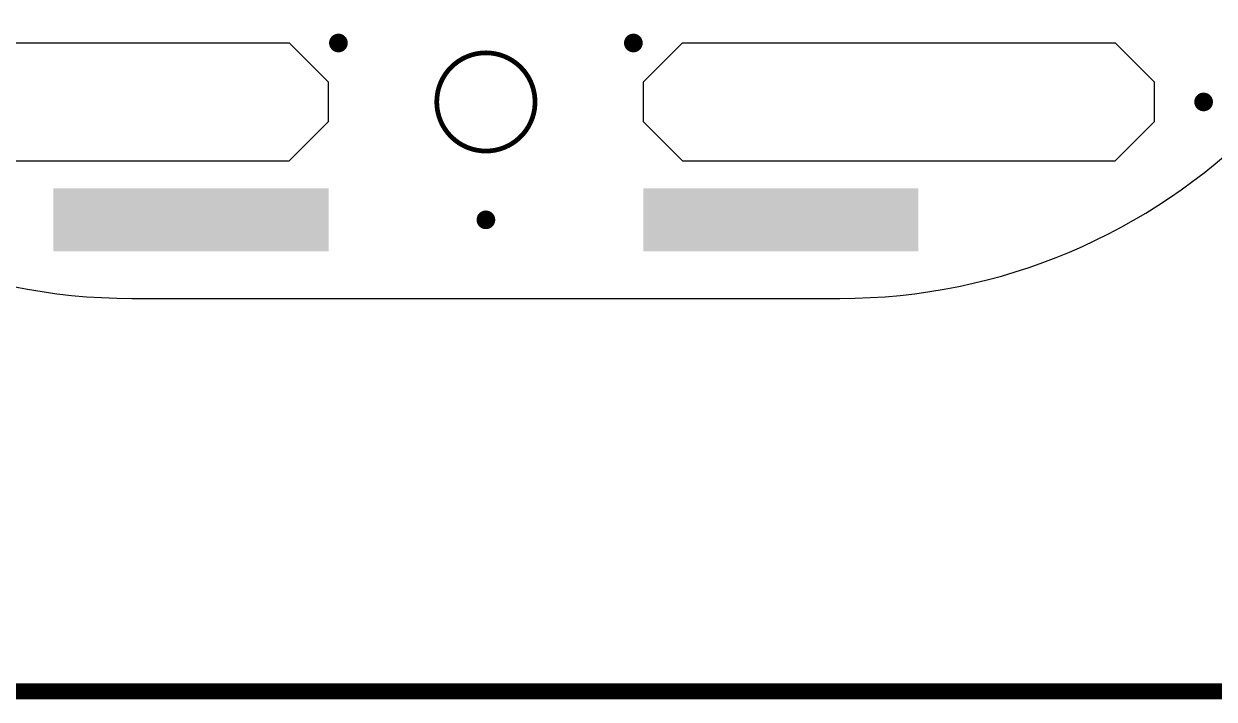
# Model space of a CAD drawing. Extents: x -1.81 to 1.71, y -2.71 to 1.61.
# Drawn here: x -0.588 to 0.926, y -2.71 to -1.851 of the extents above; entities that cross this region are included whole.
import ezdxf

# ---------------------------------------------------------------- set-up
doc = ezdxf.new("R2010")
doc.units = 0
for name, color, linetype in [('16', 175, 'CONTINUOUS'), ('18', 82, 'CONTINUOUS'), ('20', 30, 'CONTINUOUS')]:
    doc.layers.add(name, color=color, linetype=linetype)

# ---------------------------------------------------------------- blocks, each defined once
blk = doc.blocks.new('RECT')
blk.add_solid([(-0.5, -0.5), (0.5, -0.5), (-0.5, 0.5), (0.5, 0.5)])
blk = doc.blocks.new('ROUNDV')
at = {"const_width": 0.5}
blk.add_lwpolyline([(0, -0.25, 1), (0, 0.25, 1), (0, -0.25)], format="xyb", dxfattribs=at)

msp = doc.modelspace()

# ---------------------------------------------------------------- linework, layer by layer
at = {"layer": '16', "const_width": 0.02}
msp.add_lwpolyline([(1.5, -2.7), (-1.6, -2.7)], dxfattribs=at)
at = {"layer": '20'}
for p, q in [((-0.8, -1.875), (-0.25, -1.875)), ((-0.2, -1.925), (-0.25, -1.875)), ((0.2, -1.925), (0.25, -1.875)), ((0.25, -1.875), (0.8, -1.875)), ((0.85, -1.925), (0.8, -1.875)), ((-0.2, -1.975), (-0.2, -1.925)), ((0.2, -1.925), (0.2, -1.975)), ((0.85, -1.975), (0.85, -1.925)), ((-0.25, -2.025), (-0.2, -1.975)), ((0.2, -1.975), (0.25, -2.025)), ((0.8, -2.025), (0.85, -1.975)), ((-0.8, -2.025), (-0.25, -2.025)), ((0.25, -2.025), (0.8, -2.025)), ((-0.45, -2.2), (0.45, -2.2))]:
    msp.add_line(p, q, dxfattribs=at)
at = {"layer": '20', "const_width": 0.006}
msp.add_lwpolyline([(0, -2.0125, 1), (0, -1.8875, 1), (0, -2.0125)], format="xyb", dxfattribs=at)
at = {"layer": '20'}
for centre, start, end in [((-0.45, -1.45), 180, 270), ((0.45, -1.45), 270, 0)]:
    msp.add_arc(centre, 0.75, start, end, dxfattribs=at)

# ---------------------------------------------------------------- block references
at = {"layer": '16', "xscale": 0.35, "yscale": 0.08, "rotation": 180}
for p in [(-0.375, -2.1), (0.375, -2.1)]:
    msp.add_blockref('RECT', p, dxfattribs=at)
at = {"layer": '18', "xscale": 0.02378, "yscale": 0.02378}
for p in [(-0.1875, -1.875), (0.1875, -1.875), (0.9125, -1.95), (0, -2.1)]:
    msp.add_blockref('ROUNDV', p, dxfattribs=at)

doc.saveas('drawing.dxf')
